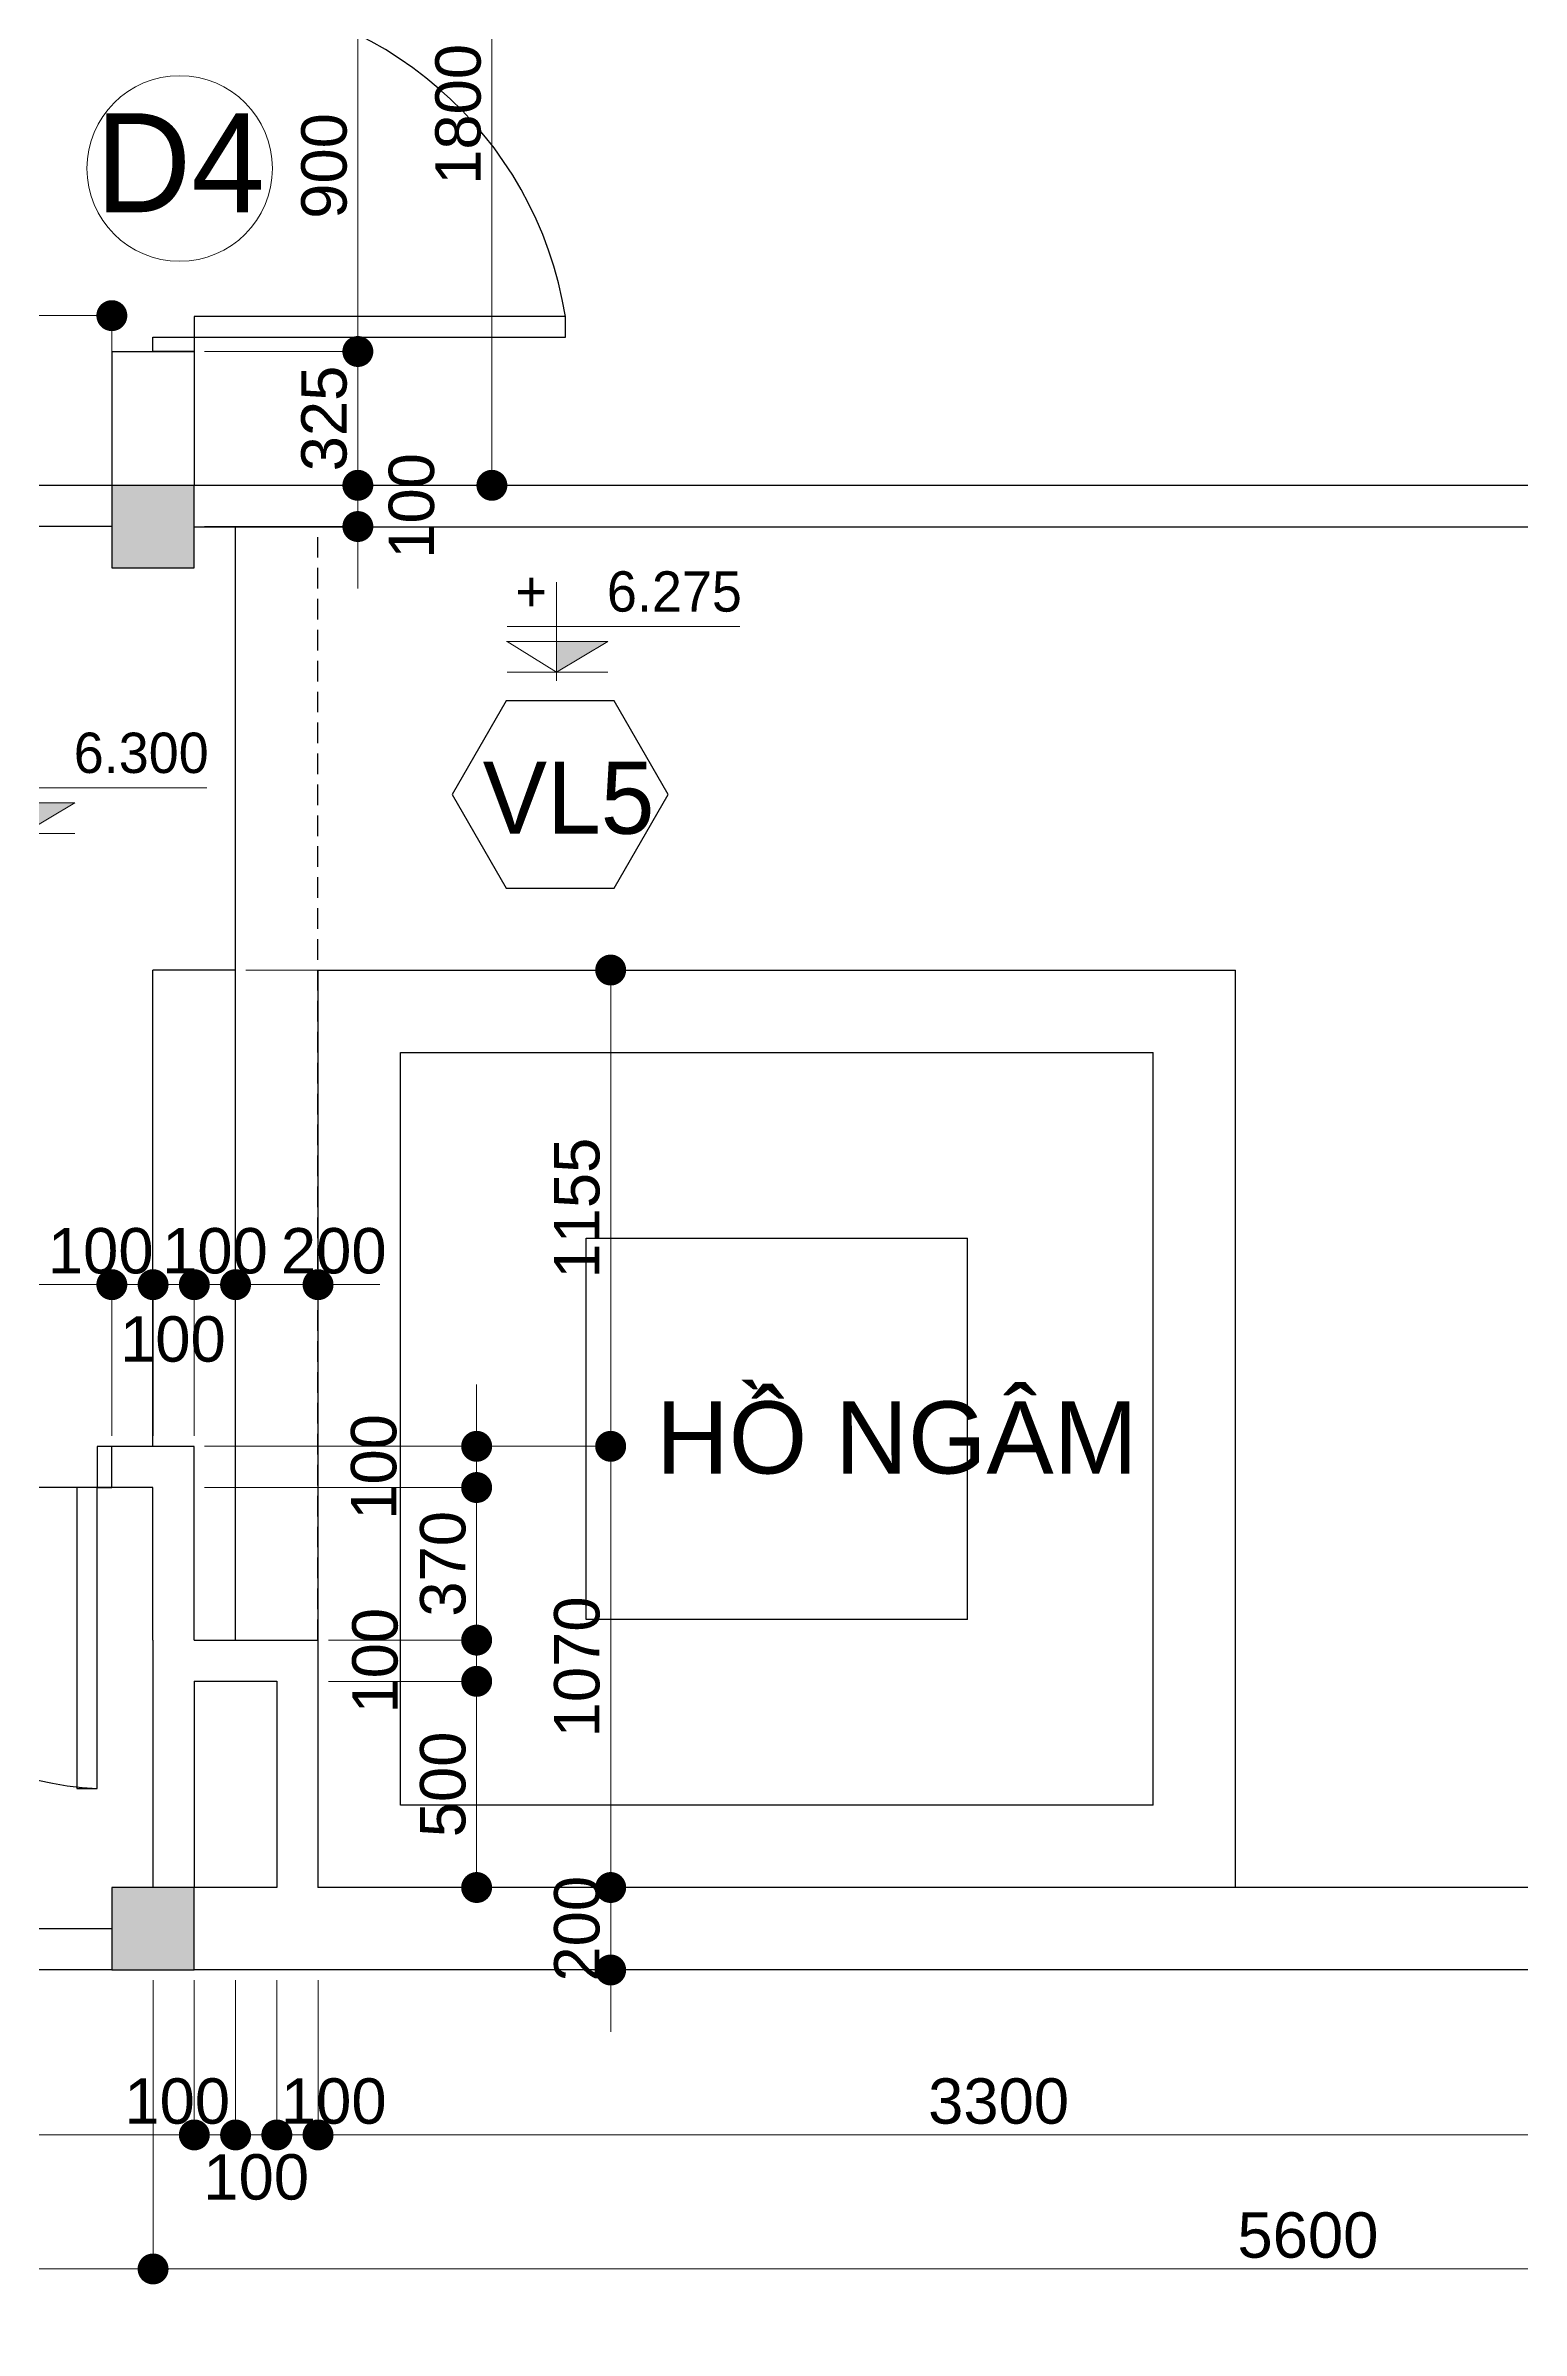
# Model space of a CAD drawing. Header units: millimetres. Extents: x -257631 to 60726, y -119421 to -4977.
# Drawn here: x -222319 to -215163, y -104758 to -93677 of the extents above; entities that cross this region are included whole.
import ezdxf
from ezdxf.enums import TextEntityAlignment as Align

# ---------------------------------------------------------------- set-up
doc = ezdxf.new("R2010")
doc.units = ezdxf.units.MM
doc.header["$LTSCALE"] = 400
doc.header["$MEASUREMENT"] = 0
doc.header["$PDMODE"] = 35
doc.linetypes.add('HIDDEN', pattern=[0.375, 0.25, -0.125])
for name, color, linetype in [('DIM', 144, 'Continuous'), ('HACTH', 8, 'Continuous'), ('KHUNG', 5, 'Continuous'), ('net 2', 7, 'Continuous'), ('net 3', 144, 'Continuous'), ('NUOC', 2, 'Continuous'), ('VTH-TRUC', 1, 'Continuous')]:
    doc.layers.add(name, color=color, linetype=linetype)
doc.layers.add('VTH- HATCH', color=8, linetype='Continuous', lineweight=9)
doc.layers.add('VTH-GHI CHU- KI HIEU', color=7, linetype='Continuous', lineweight=13)
doc.styles.add('100_dim', font='VAVOB.TTF', dxfattribs={"height": 220})
doc.styles.add('100_tieude', font='VAVOB.TTF', dxfattribs={"height": 500})
doc.styles.add('ROMANS', font='ROMANS.shx')
doc.styles.add('VNI-AVO', font='vhelven.ttf', dxfattribs={"height": 220})
doc.dimstyles.new('style-50', dxfattribs={"dimscale": 0, "dimtxt": 2.3, "dimasz": 150, "dimexe": 50, "dimexo": 50, "dimgap": 50, "dimtad": 1, "dimdec": 0, "dimlfac": 0.5, "dimzin": 9, "dimtxsty": 'VNI-AVO', "dimblk": 'DOT', "dimcen": 0, "dimdle": 150, "dimclrd": 146, "dimclre": 146, "dimclrt": 7, "dimadec": 0, "dimazin": 0, "dimtfac": 1, "dimtdec": 0, "dimtix": 1, "dimtmove": 2, "dimatfit": 3, "dimfxl": 0, "dimlwd": 13, "dimlwe": 13, "dimarcsym": 0})

# ---------------------------------------------------------------- blocks, each defined once
blk = doc.blocks.new('VTH- COTE')
at = {"layer": 'VTH-GHI CHU- KI HIEU'}
blk.add_hatch(color=256, dxfattribs=at).paths.add_polyline_path([(0, 0), (40.7, 24.3), (0, 24.3)])
for p, q in [((0, 71.4), (0, -6.7)), ((-39.3, 36.3), (145.4, 36.3)), ((-39.7, 24.3), (40.7, 24.3)), ((-39.3, 24.3), (0, 0)), ((40.7, 24.3), (0, 0)), ((-39.3, 0), (40.7, 0))]:
    blk.add_line(p, q, dxfattribs=at)
at = {"layer": 'VTH-GHI CHU- KI HIEU', "style": '100_dim'}
blk.add_attdef('%%P0.000', text='', height=32, dxfattribs=at).set_placement((147, 64.1), align=Align.MIDDLE_RIGHT)
blk = doc.blocks.new('VL')
at = {"layer": 'NUOC'}
blk.add_lwpolyline([(508, -7), (246, 447), (-278, 447), (-540, -7), (-278, -461), (246, -461)], close=True, dxfattribs=at)
at = {"layer": 'VTH-TRUC', "color": 7, "style": '100_tieude'}
blk.add_attdef('VL1', text='', height=350, dxfattribs=at).set_placement((25, -22), align=Align.MIDDLE_CENTER)
blk = doc.blocks.new('_Dot')
at = {"color": 0, "linetype": 'ByBlock', "lineweight": -2}
blk.add_line((-0.5, 0), (-1, 0), dxfattribs=at)
at = {"color": 0, "linetype": 'ByBlock', "lineweight": 100, "const_width": 0.5}
blk.add_lwpolyline([(-0.25, 0, 1), (0.25, 0, 1)], format="xyb", close=True, dxfattribs=at)
blk = doc.blocks.new('*D315')
at = {"layer": 'Defpoints', "color": 0}
for p in [(6984, 40529), (8803, 40529), (7384, 38219)]:
    blk.add_point(p, dxfattribs=at)
at = {"layer": 'HACTH', "color": 146, "lineweight": 13}
for p, q in [((7034, 40529), (8853, 40529)), ((8803, 38369), (8803, 40379)), ((7434, 38219), (8853, 38219))]:
    blk.add_line(p, q, dxfattribs=at)
at = {"layer": 'HACTH', "color": 146, "lineweight": 13, "xscale": 150, "yscale": 150, "zscale": 150}
for p, rotation in [((8803, 40529), 90), ((8803, 38219), 270)]:
    blk.add_blockref('_Dot', p, dxfattribs=dict(at, rotation=rotation))
at = {"layer": 'HACTH', "color": 7, "insert": (8640, 39374), "char_height": 220, "attachment_point": 5, "rotation": 90, "style": 'VNI-AVO'}
blk.add_mtext('1155', dxfattribs=at)
blk = doc.blocks.new('*D314')
at = {"layer": 'Defpoints', "color": 0}
for p in [(7384, 36079), (7384, 35679), (8803, 35679)]:
    blk.add_point(p, dxfattribs=at)
at = {"layer": 'HACTH', "color": 146, "lineweight": 13}
for p, q in [((8803, 36229), (8803, 36379)), ((7434, 36079), (8853, 36079)), ((8803, 36079), (8803, 35679)), ((7434, 35679), (8853, 35679)), ((8803, 35529), (8803, 35379))]:
    blk.add_line(p, q, dxfattribs=at)
at = {"layer": 'HACTH', "color": 146, "lineweight": 13, "xscale": 150, "yscale": 150, "zscale": 150}
for p, rotation in [((8803, 36079), 270), ((8803, 35679), 90)]:
    blk.add_blockref('_Dot', p, dxfattribs=dict(at, rotation=rotation))
at = {"layer": 'HACTH', "color": 7, "insert": (8640, 35879), "char_height": 220, "attachment_point": 5, "rotation": 90, "style": 'VNI-AVO'}
blk.add_mtext('200', dxfattribs=at)
blk = doc.blocks.new('*D313')
at = {"layer": 'Defpoints', "color": 0}
for p in [(7384, 38219), (8803, 38219), (7384, 36079)]:
    blk.add_point(p, dxfattribs=at)
at = {"layer": 'HACTH', "color": 146, "lineweight": 13}
for p, q in [((7434, 38219), (8853, 38219)), ((8803, 36229), (8803, 38069)), ((7434, 36079), (8853, 36079))]:
    blk.add_line(p, q, dxfattribs=at)
at = {"layer": 'HACTH', "color": 146, "lineweight": 13, "xscale": 150, "yscale": 150, "zscale": 150}
for p, rotation in [((8803, 38219), 90), ((8803, 36079), 270)]:
    blk.add_blockref('_Dot', p, dxfattribs=dict(at, rotation=rotation))
at = {"layer": 'HACTH', "color": 7, "insert": (8640, 37149), "char_height": 220, "attachment_point": 5, "rotation": 90, "style": 'VNI-AVO'}
blk.add_mtext('1070', dxfattribs=at)
blk = doc.blocks.new('*D312')
at = {"layer": 'Defpoints', "color": 0}
for p in [(6784, 38219), (8153, 38219), (6784, 38019)]:
    blk.add_point(p, dxfattribs=at)
at = {"layer": 'HACTH', "color": 146, "lineweight": 13}
for p, q in [((8153, 38369), (8153, 38519)), ((6834, 38219), (8203, 38219)), ((8153, 38019), (8153, 38219)), ((6834, 38019), (8203, 38019)), ((8153, 37869), (8153, 37719))]:
    blk.add_line(p, q, dxfattribs=at)
at = {"layer": 'HACTH', "color": 146, "lineweight": 13, "xscale": 150, "yscale": 150, "zscale": 150}
for p, rotation in [((8153, 38219), 270), ((8153, 38019), 90)]:
    blk.add_blockref('_Dot', p, dxfattribs=dict(at, rotation=rotation))
at = {"layer": 'HACTH', "color": 7, "insert": (7655, 38119), "char_height": 220, "attachment_point": 5, "rotation": 90, "style": 'VNI-AVO'}
blk.add_mtext('100', dxfattribs=at)
blk = doc.blocks.new('*D311')
at = {"layer": 'Defpoints', "color": 0}
for p in [(6784, 38019), (8153, 38019), (7384, 37279)]:
    blk.add_point(p, dxfattribs=at)
at = {"layer": 'HACTH', "color": 146, "lineweight": 13}
for p, q in [((6834, 38019), (8203, 38019)), ((8153, 37429), (8153, 37869)), ((7434, 37279), (8203, 37279))]:
    blk.add_line(p, q, dxfattribs=at)
at = {"layer": 'HACTH', "color": 146, "lineweight": 13, "xscale": 150, "yscale": 150, "zscale": 150}
for p, rotation in [((8153, 38019), 90), ((8153, 37279), 270)]:
    blk.add_blockref('_Dot', p, dxfattribs=dict(at, rotation=rotation))
at = {"layer": 'HACTH', "color": 7, "insert": (7990, 37649), "char_height": 220, "attachment_point": 5, "rotation": 90, "style": 'VNI-AVO'}
blk.add_mtext('370', dxfattribs=at)
blk = doc.blocks.new('*D310')
at = {"layer": 'Defpoints', "color": 0}
for p in [(7384, 37279), (8153, 37279), (7384, 37079)]:
    blk.add_point(p, dxfattribs=at)
at = {"layer": 'HACTH', "color": 146, "lineweight": 13}
for p, q in [((8153, 37429), (8153, 37579)), ((7434, 37279), (8203, 37279)), ((8153, 37079), (8153, 37279)), ((7434, 37079), (8203, 37079)), ((8153, 36929), (8153, 36779))]:
    blk.add_line(p, q, dxfattribs=at)
at = {"layer": 'HACTH', "color": 146, "lineweight": 13, "xscale": 150, "yscale": 150, "zscale": 150}
for p, rotation in [((8153, 37279), 270), ((8153, 37079), 90)]:
    blk.add_blockref('_Dot', p, dxfattribs=dict(at, rotation=rotation))
at = {"layer": 'HACTH', "color": 7, "insert": (7661, 37179), "char_height": 220, "attachment_point": 5, "rotation": 90, "style": 'VNI-AVO'}
blk.add_mtext('100', dxfattribs=at)
blk = doc.blocks.new('*D309')
at = {"layer": 'Defpoints', "color": 0}
for p in [(7384, 37079), (8153, 37079), (7384, 36079)]:
    blk.add_point(p, dxfattribs=at)
at = {"layer": 'HACTH', "color": 146, "lineweight": 13}
for p, q in [((7434, 37079), (8203, 37079)), ((8153, 36229), (8153, 36929)), ((7434, 36079), (8203, 36079))]:
    blk.add_line(p, q, dxfattribs=at)
at = {"layer": 'HACTH', "color": 146, "lineweight": 13, "xscale": 150, "yscale": 150, "zscale": 150}
for p, rotation in [((8153, 37079), 90), ((8153, 36079), 270)]:
    blk.add_blockref('_Dot', p, dxfattribs=dict(at, rotation=rotation))
at = {"layer": 'HACTH', "color": 7, "insert": (7990, 36579), "char_height": 220, "attachment_point": 5, "rotation": 90, "style": 'VNI-AVO'}
blk.add_mtext('500', dxfattribs=at)
blk = doc.blocks.new('*D306')
at = {"layer": 'Defpoints', "color": 0}
for p in [(4784, 39003), (4784, 38219), (6384, 38219)]:
    blk.add_point(p, dxfattribs=at)
at = {"layer": 'HACTH', "color": 146, "lineweight": 13}
for p, q in [((4784, 38269), (4784, 39053)), ((6384, 38269), (6384, 39053)), ((6234, 39003), (4934, 39003))]:
    blk.add_line(p, q, dxfattribs=at)
at = {"layer": 'HACTH', "color": 146, "lineweight": 13, "xscale": 150, "yscale": 150, "zscale": 150, "rotation": 180}
blk.add_blockref('_Dot', (4784, 39003), dxfattribs=at)
at = {"layer": 'HACTH', "color": 146, "lineweight": 13, "xscale": 150, "yscale": 150, "zscale": 150}
blk.add_blockref('_Dot', (6384, 39003), dxfattribs=at)
at = {"layer": 'HACTH', "color": 7, "insert": (5584, 39166), "char_height": 220, "attachment_point": 5, "style": 'VNI-AVO'}
blk.add_mtext('800', dxfattribs=at)
blk = doc.blocks.new('*D305')
at = {"layer": 'Defpoints', "color": 0}
for p in [(7384, 39003), (6984, 38219), (7384, 38219)]:
    blk.add_point(p, dxfattribs=at)
at = {"layer": 'HACTH', "color": 146, "lineweight": 13}
for p, q in [((6984, 38269), (6984, 39053)), ((7384, 38269), (7384, 39053)), ((6834, 39003), (6684, 39003)), ((6984, 39003), (7384, 39003)), ((7534, 39003), (7684, 39003))]:
    blk.add_line(p, q, dxfattribs=at)
at = {"layer": 'HACTH', "color": 146, "lineweight": 13, "xscale": 150, "yscale": 150, "zscale": 150}
blk.add_blockref('_Dot', (6984, 39003), dxfattribs=at)
at = {"layer": 'HACTH', "color": 146, "lineweight": 13, "xscale": 150, "yscale": 150, "zscale": 150, "rotation": 180}
blk.add_blockref('_Dot', (7384, 39003), dxfattribs=at)
at = {"layer": 'HACTH', "color": 7, "insert": (7460, 39166), "char_height": 220, "attachment_point": 5, "style": 'VNI-AVO'}
blk.add_mtext('200', dxfattribs=at)
blk = doc.blocks.new('*D304')
at = {"layer": 'Defpoints', "color": 0}
for p in [(6984, 39003), (6784, 38219), (6984, 38219)]:
    blk.add_point(p, dxfattribs=at)
at = {"layer": 'HACTH', "color": 146, "lineweight": 13}
for p, q in [((6784, 38269), (6784, 39053)), ((6984, 38269), (6984, 39053)), ((6634, 39003), (6484, 39003)), ((6784, 39003), (6984, 39003)), ((7134, 39003), (7284, 39003))]:
    blk.add_line(p, q, dxfattribs=at)
at = {"layer": 'HACTH', "color": 146, "lineweight": 13, "xscale": 150, "yscale": 150, "zscale": 150}
blk.add_blockref('_Dot', (6784, 39003), dxfattribs=at)
at = {"layer": 'HACTH', "color": 146, "lineweight": 13, "xscale": 150, "yscale": 150, "zscale": 150, "rotation": 180}
blk.add_blockref('_Dot', (6984, 39003), dxfattribs=at)
at = {"layer": 'HACTH', "color": 7, "insert": (6884, 39166), "char_height": 220, "attachment_point": 5, "style": 'VNI-AVO'}
blk.add_mtext('100', dxfattribs=at)
blk = doc.blocks.new('*D303')
at = {"layer": 'Defpoints', "color": 0}
for p in [(6784, 39003), (6584, 38219), (6784, 38219)]:
    blk.add_point(p, dxfattribs=at)
at = {"layer": 'HACTH', "color": 146, "lineweight": 13}
for p, q in [((6584, 38269), (6584, 39053)), ((6784, 38269), (6784, 39053)), ((6434, 39003), (6284, 39003)), ((6584, 39003), (6784, 39003)), ((6934, 39003), (7084, 39003))]:
    blk.add_line(p, q, dxfattribs=at)
at = {"layer": 'HACTH', "color": 146, "lineweight": 13, "xscale": 150, "yscale": 150, "zscale": 150}
blk.add_blockref('_Dot', (6584, 39003), dxfattribs=at)
at = {"layer": 'HACTH', "color": 146, "lineweight": 13, "xscale": 150, "yscale": 150, "zscale": 150, "rotation": 180}
blk.add_blockref('_Dot', (6784, 39003), dxfattribs=at)
at = {"layer": 'HACTH', "color": 7, "insert": (6680, 38738), "char_height": 220, "attachment_point": 5, "style": 'VNI-AVO'}
blk.add_mtext('100', dxfattribs=at)
blk = doc.blocks.new('*D302')
at = {"layer": 'Defpoints', "color": 0}
for p in [(6584, 39003), (6384, 38219), (6584, 38219)]:
    blk.add_point(p, dxfattribs=at)
at = {"layer": 'HACTH', "color": 146, "lineweight": 13}
for p, q in [((6384, 38269), (6384, 39053)), ((6584, 38269), (6584, 39053)), ((6234, 39003), (6084, 39003)), ((6384, 39003), (6584, 39003)), ((6734, 39003), (6884, 39003))]:
    blk.add_line(p, q, dxfattribs=at)
at = {"layer": 'HACTH', "color": 146, "lineweight": 13, "xscale": 150, "yscale": 150, "zscale": 150}
blk.add_blockref('_Dot', (6384, 39003), dxfattribs=at)
at = {"layer": 'HACTH', "color": 146, "lineweight": 13, "xscale": 150, "yscale": 150, "zscale": 150, "rotation": 180}
blk.add_blockref('_Dot', (6584, 39003), dxfattribs=at)
at = {"layer": 'HACTH', "color": 7, "insert": (6330, 39166), "char_height": 220, "attachment_point": 5, "style": 'VNI-AVO'}
blk.add_mtext('100', dxfattribs=at)
blk = doc.blocks.new('*D299')
at = {"layer": 'Defpoints', "color": 0}
for p in [(4856, 43703), (4856, 42880), (6384, 42880)]:
    blk.add_point(p, dxfattribs=at)
at = {"layer": 'HACTH', "color": 146, "lineweight": 13}
for p, q in [((4856, 42930), (4856, 43753)), ((6234, 43703), (5006, 43703)), ((6384, 42930), (6384, 43753))]:
    blk.add_line(p, q, dxfattribs=at)
at = {"layer": 'HACTH', "color": 146, "lineweight": 13, "xscale": 150, "yscale": 150, "zscale": 150, "rotation": 180}
blk.add_blockref('_Dot', (4856, 43703), dxfattribs=at)
at = {"layer": 'HACTH', "color": 146, "lineweight": 13, "xscale": 150, "yscale": 150, "zscale": 150}
blk.add_blockref('_Dot', (6384, 43703), dxfattribs=at)
at = {"layer": 'HACTH', "color": 7, "insert": (5620, 43866), "char_height": 220, "attachment_point": 5, "style": 'VNI-AVO'}
blk.add_mtext('764', dxfattribs=at)
blk = doc.blocks.new('*D298')
at = {"layer": 'Defpoints', "color": 0}
for p in [(6784, 46479), (6834, 42880), (8227, 42880)]:
    blk.add_point(p, dxfattribs=at)
at = {"layer": 'HACTH', "color": 146, "lineweight": 13}
for p, q in [((6834, 46479), (8277, 46479)), ((8227, 46329), (8227, 43030)), ((6884, 42880), (8277, 42880))]:
    blk.add_line(p, q, dxfattribs=at)
at = {"layer": 'HACTH', "color": 146, "lineweight": 13, "xscale": 150, "yscale": 150, "zscale": 150}
for p, rotation in [((8227, 46479), 90), ((8227, 42880), 270)]:
    blk.add_blockref('_Dot', p, dxfattribs=dict(at, rotation=rotation))
at = {"layer": 'HACTH', "color": 7, "insert": (8064, 44679), "char_height": 220, "attachment_point": 5, "rotation": 90, "style": 'VNI-AVO'}
blk.add_mtext('1800', dxfattribs=at)
blk = doc.blocks.new('*D293')
at = {"layer": 'Defpoints', "color": 0}
for p in [(6784, 42880), (6784, 42680), (7577, 42680)]:
    blk.add_point(p, dxfattribs=at)
at = {"layer": 'HACTH', "color": 146, "lineweight": 13}
for p, q in [((7577, 43030), (7577, 43180)), ((6834, 42880), (7627, 42880)), ((7577, 42880), (7577, 42680)), ((6834, 42680), (7627, 42680)), ((7577, 42530), (7577, 42380))]:
    blk.add_line(p, q, dxfattribs=at)
at = {"layer": 'HACTH', "color": 146, "lineweight": 13, "xscale": 150, "yscale": 150, "zscale": 150}
for p, rotation in [((7577, 42880), 270), ((7577, 42680), 90)]:
    blk.add_blockref('_Dot', p, dxfattribs=dict(at, rotation=rotation))
at = {"layer": 'HACTH', "color": 7, "insert": (7838, 42780), "char_height": 220, "attachment_point": 5, "rotation": 90, "style": 'VNI-AVO'}
blk.add_mtext('100', dxfattribs=at)
blk = doc.blocks.new('*D292')
at = {"layer": 'Defpoints', "color": 0}
for p in [(6784, 43529), (6784, 42880), (7577, 42880)]:
    blk.add_point(p, dxfattribs=at)
at = {"layer": 'HACTH', "color": 146, "lineweight": 13}
for p, q in [((6834, 43529), (7627, 43529)), ((7577, 43379), (7577, 43030)), ((6834, 42880), (7627, 42880))]:
    blk.add_line(p, q, dxfattribs=at)
at = {"layer": 'HACTH', "color": 146, "lineweight": 13, "xscale": 150, "yscale": 150, "zscale": 150}
for p, rotation in [((7577, 43529), 90), ((7577, 42880), 270)]:
    blk.add_blockref('_Dot', p, dxfattribs=dict(at, rotation=rotation))
at = {"layer": 'HACTH', "color": 7, "insert": (7414, 43204), "char_height": 220, "attachment_point": 5, "rotation": 90, "style": 'VNI-AVO'}
blk.add_mtext('325', dxfattribs=at)
blk = doc.blocks.new('*D291')
at = {"layer": 'Defpoints', "color": 0}
for p in [(6784, 45329), (6784, 43529), (7577, 43529)]:
    blk.add_point(p, dxfattribs=at)
at = {"layer": 'HACTH', "color": 146, "lineweight": 13}
for p, q in [((6834, 45329), (7627, 45329)), ((7577, 45179), (7577, 43679)), ((6834, 43529), (7627, 43529))]:
    blk.add_line(p, q, dxfattribs=at)
at = {"layer": 'HACTH', "color": 146, "lineweight": 13, "xscale": 150, "yscale": 150, "zscale": 150}
for p, rotation in [((7577, 45329), 90), ((7577, 43529), 270)]:
    blk.add_blockref('_Dot', p, dxfattribs=dict(at, rotation=rotation))
at = {"layer": 'HACTH', "color": 7, "insert": (7414, 44429), "char_height": 220, "attachment_point": 5, "rotation": 90, "style": 'VNI-AVO'}
blk.add_mtext('900', dxfattribs=at)
blk = doc.blocks.new('CUA')
at = {"layer": 'VTH-TRUC', "color": 2, "lineweight": 20}
blk.add_circle((0, 0), 350, dxfattribs=at)
at = {"layer": 'VTH-TRUC', "color": 7, "style": '100_tieude'}
blk.add_attdef('A', text='', height=373.3, rotation=270, dxfattribs=at).set_placement((21.6, -2.1), align=Align.MIDDLE_CENTER)
blk = doc.blocks.new('*D253')
at = {"layer": 'Defpoints', "color": 0}
for p in [(3384, 35679), (6784, 35679), (6784, 34879)]:
    blk.add_point(p, dxfattribs=at)
at = {"layer": 'HACTH', "color": 146, "lineweight": 13}
for p, q in [((3384, 35629), (3384, 34829)), ((6784, 35629), (6784, 34829)), ((3534, 34879), (6634, 34879))]:
    blk.add_line(p, q, dxfattribs=at)
at = {"layer": 'HACTH', "color": 146, "lineweight": 13, "xscale": 150, "yscale": 150, "zscale": 150}
for p, rotation in [((3384, 34879), 179.9999999999899), ((6784, 34879), 359.9999999999899)]:
    blk.add_blockref('_Dot', p, dxfattribs=dict(at, rotation=rotation))
at = {"layer": 'HACTH', "color": 7, "insert": (5084, 35042), "char_height": 220, "attachment_point": 5, "style": 'VNI-AVO'}
blk.add_mtext('1700', dxfattribs=at)
blk = doc.blocks.new('*D254')
at = {"layer": 'Defpoints', "color": 0}
for p in [(6784, 35679), (6984, 35679), (6984, 34879)]:
    blk.add_point(p, dxfattribs=at)
at = {"layer": 'HACTH', "color": 146, "lineweight": 13}
for p, q in [((6784, 35629), (6784, 34829)), ((6984, 35629), (6984, 34829)), ((6634, 34879), (6484, 34879)), ((6784, 34879), (6984, 34879)), ((7134, 34879), (7284, 34879))]:
    blk.add_line(p, q, dxfattribs=at)
at = {"layer": 'HACTH', "color": 146, "lineweight": 13, "xscale": 150, "yscale": 150, "zscale": 150}
for p, rotation in [((6784, 34879), 359.9999999999899), ((6984, 34879), 179.9999999999899)]:
    blk.add_blockref('_Dot', p, dxfattribs=dict(at, rotation=rotation))
at = {"layer": 'HACTH', "color": 7, "insert": (6701, 35042), "char_height": 220, "attachment_point": 5, "style": 'VNI-AVO'}
blk.add_mtext('100', dxfattribs=at)
blk = doc.blocks.new('*D255')
at = {"layer": 'Defpoints', "color": 0}
for p in [(6984, 35679), (7184, 35679), (7184, 34879)]:
    blk.add_point(p, dxfattribs=at)
at = {"layer": 'HACTH', "color": 146, "lineweight": 13}
for p, q in [((6984, 35629), (6984, 34829)), ((7184, 35629), (7184, 34829)), ((6834, 34879), (6684, 34879)), ((6984, 34879), (7184, 34879)), ((7334, 34879), (7484, 34879))]:
    blk.add_line(p, q, dxfattribs=at)
at = {"layer": 'HACTH', "color": 146, "lineweight": 13, "xscale": 150, "yscale": 150, "zscale": 150}
for p, rotation in [((6984, 34879), 359.9999999999899), ((7184, 34879), 179.9999999999899)]:
    blk.add_blockref('_Dot', p, dxfattribs=dict(at, rotation=rotation))
at = {"layer": 'HACTH', "color": 7, "insert": (7084, 34674), "char_height": 220, "attachment_point": 5, "style": 'VNI-AVO'}
blk.add_mtext('100', dxfattribs=at)
blk = doc.blocks.new('*D256')
at = {"layer": 'Defpoints', "color": 0}
for p in [(7184, 35679), (7384, 35679), (7384, 34879)]:
    blk.add_point(p, dxfattribs=at)
at = {"layer": 'HACTH', "color": 146, "lineweight": 13}
for p, q in [((7184, 35629), (7184, 34829)), ((7384, 35629), (7384, 34829)), ((7034, 34879), (6884, 34879)), ((7184, 34879), (7384, 34879)), ((7534, 34879), (7684, 34879))]:
    blk.add_line(p, q, dxfattribs=at)
at = {"layer": 'HACTH', "color": 146, "lineweight": 13, "xscale": 150, "yscale": 150, "zscale": 150}
for p, rotation in [((7184, 34879), 359.9999999999899), ((7384, 34879), 179.9999999999899)]:
    blk.add_blockref('_Dot', p, dxfattribs=dict(at, rotation=rotation))
at = {"layer": 'HACTH', "color": 7, "insert": (7460, 35042), "char_height": 220, "attachment_point": 5, "style": 'VNI-AVO'}
blk.add_mtext('100', dxfattribs=at)
blk = doc.blocks.new('*D257')
at = {"layer": 'Defpoints', "color": 0}
for p in [(7384, 35679), (13984, 35679), (13984, 34879)]:
    blk.add_point(p, dxfattribs=at)
at = {"layer": 'HACTH', "color": 146, "lineweight": 13}
for p, q in [((7384, 35629), (7384, 34829)), ((13984, 35629), (13984, 34829)), ((7534, 34879), (13834, 34879))]:
    blk.add_line(p, q, dxfattribs=at)
at = {"layer": 'HACTH', "color": 146, "lineweight": 13, "xscale": 150, "yscale": 150, "zscale": 150}
for p, rotation in [((7384, 34879), 179.9999999999899), ((13984, 34879), 359.9999999999899)]:
    blk.add_blockref('_Dot', p, dxfattribs=dict(at, rotation=rotation))
at = {"layer": 'HACTH', "color": 7, "insert": (10684, 35042), "char_height": 220, "attachment_point": 5, "style": 'VNI-AVO'}
blk.add_mtext('3300', dxfattribs=at)
blk = doc.blocks.new('*D261')
at = {"layer": 'Defpoints', "color": 0}
for p in [(-1416, 35629), (6584, 35679), (6584, 34229)]:
    blk.add_point(p, dxfattribs=at)
at = {"layer": 'HACTH', "color": 146, "lineweight": 13}
for p, q in [((-1416, 35579), (-1416, 34179)), ((6584, 35629), (6584, 34179)), ((-1266, 34229), (6434, 34229))]:
    blk.add_line(p, q, dxfattribs=at)
at = {"layer": 'HACTH', "color": 146, "lineweight": 13, "xscale": 150, "yscale": 150, "zscale": 150}
for p, rotation in [((-1416, 34229), 179.9999999999899), ((6584, 34229), 359.9999999999899)]:
    blk.add_blockref('_Dot', p, dxfattribs=dict(at, rotation=rotation))
at = {"layer": 'HACTH', "color": 7, "insert": (2584, 34392), "char_height": 220, "attachment_point": 5, "style": 'VNI-AVO'}
blk.add_mtext('4000', dxfattribs=at)
blk = doc.blocks.new('*D262')
at = {"layer": 'Defpoints', "color": 0}
for p in [(6584, 35679), (17784, 35629), (17784, 34229)]:
    blk.add_point(p, dxfattribs=at)
at = {"layer": 'HACTH', "color": 146, "lineweight": 13}
for p, q in [((6584, 35629), (6584, 34179)), ((17784, 35579), (17784, 34179)), ((6734, 34229), (17634, 34229))]:
    blk.add_line(p, q, dxfattribs=at)
at = {"layer": 'HACTH', "color": 146, "lineweight": 13, "xscale": 150, "yscale": 150, "zscale": 150}
for p, rotation in [((6584, 34229), 179.9999999999899), ((17784, 34229), 359.9999999999899)]:
    blk.add_blockref('_Dot', p, dxfattribs=dict(at, rotation=rotation))
at = {"layer": 'HACTH', "color": 7, "insert": (12184, 34392), "char_height": 220, "attachment_point": 5, "style": 'VNI-AVO'}
blk.add_mtext('5600', dxfattribs=at)
blk = doc.blocks.new('*D263')
at = {"layer": 'Defpoints', "color": 0}
for p in [(-14216, 35679), (17784, 35629), (17784, 33579)]:
    blk.add_point(p, dxfattribs=at)
at = {"layer": 'HACTH', "color": 146, "lineweight": 13}
for p, q in [((-14216, 35629), (-14216, 33529)), ((17784, 35579), (17784, 33529)), ((-14066, 33579), (17634, 33579))]:
    blk.add_line(p, q, dxfattribs=at)
at = {"layer": 'HACTH', "color": 146, "lineweight": 13, "xscale": 150, "yscale": 150, "zscale": 150}
for p, rotation in [((-14216, 33579), 179.9999999999899), ((17784, 33579), 359.9999999999899)]:
    blk.add_blockref('_Dot', p, dxfattribs=dict(at, rotation=rotation))
at = {"layer": 'HACTH', "color": 7, "insert": (1784, 33742), "char_height": 220, "attachment_point": 5, "style": 'VNI-AVO'}
blk.add_mtext('16000', dxfattribs=at)

msp = doc.modelspace()

# ---------------------------------------------------------------- hatches: boundary and pattern name
at = {"layer": 'KHUNG'}
for points in [[(-221598.3, -95810), (-221998.3, -95810), (-221998.3, -96210), (-221598.3, -96210)], [(-221598.3, -102610.5), (-221998.3, -102610.5), (-221998.3, -103010.5), (-221598.3, -103010.5)]]:
    msp.add_hatch(color=256, dxfattribs=at).paths.add_polyline_path(points)

# ---------------------------------------------------------------- linework, layer by layer
for points in [[(-221998.3, -96210), (-221598.3, -96210), (-221598.3, -95810), (-221998.3, -95810)], [(-221998.3, -103010.5), (-221598.3, -103010.5), (-221598.3, -102610.5), (-221998.3, -102610.5)]]:
    msp.add_lwpolyline(points, close=True, dxfattribs=at)
at = {"layer": 'net 2'}
for p, q in [((-221998.3, -95160.5), (-221998.3, -95810)), ((-221998.3, -95160.5), (-221598.3, -95160.5)), ((-221598.3, -95160.5), (-221598.3, -95810.5)), ((-221998.3, -95810), (-223525.5, -95810)), ((-214798.3, -95810), (-221598.3, -95810.5)), ((-221998.3, -96010), (-223442.6, -96010)), ((-221598.3, -96010.5), (-214798.3, -96010.5)), ((-221998.3, -100670.9), (-221998.3, -100470.9)), ((-221598.3, -100470.9), (-221998.3, -100470.9)), ((-221598.3, -101410.5), (-221598.3, -100470.9)), ((-221798.3, -100670.9), (-221998.3, -100670.9)), ((-221798.3, -101410.5), (-221798.3, -100670.9)), ((-221798.3, -101410.5), (-221798.3, -102610.5)), ((-221598.3, -101410.5), (-220998.3, -101410.5)), ((-220998.3, -101410.5), (-220998.3, -102610.5)), ((-221598.3, -101610.5), (-221598.3, -102610.5)), ((-221598.3, -101610.5), (-221198.3, -101610.5)), ((-221198.3, -101610.5), (-221198.3, -102610.5)), ((-221198.3, -102610.5), (-221598.3, -102610.5)), ((-214798.3, -102610.5), (-220998.3, -102610.5)), ((-221998.3, -102810.5), (-224998.3, -102810.5)), ((-221998.3, -103010.5), (-229598.3, -103010.5)), ((-214798.3, -103010.5), (-221598.3, -103010.5))]:
    msp.add_line(p, q, dxfattribs=at)
at = {"layer": 'net 3'}
for p, q in [((-221398.3, -98160.5), (-221398.3, -96010.5)), ((-221798.3, -100470.9), (-221798.3, -98160.5)), ((-221398.3, -98160.5), (-221798.3, -98160.5)), ((-221398.3, -101410.5), (-221398.3, -98160.5)), ((-220998.3, -98160.5), (-220998.3, -101410.5)), ((-220998.3, -98160.5), (-216548.3, -98160.5)), ((-216548.3, -102610.5), (-216548.3, -98160.5)), ((-220598.3, -98560.5), (-216948.3, -98560.5)), ((-220598.3, -102210.5), (-220598.3, -98560.5)), ((-216948.3, -102210.5), (-216948.3, -98560.5)), ((-219698.3, -99460.5), (-217848.3, -99460.5)), ((-219698.3, -101310.5), (-219698.3, -99460.5)), ((-217848.3, -101310.5), (-217848.3, -99460.5)), ((-221998.3, -100670.9), (-223598.3, -100670.9)), ((-217848.3, -101310.5), (-219698.3, -101310.5)), ((-216948.3, -102210.5), (-220598.3, -102210.5))]:
    msp.add_line(p, q, dxfattribs=at)
at = {"layer": 'net 3', "linetype": 'HIDDEN'}
msp.add_line((-220998.3, -101410.5), (-220998.3, -96010.5), dxfattribs=at)
at = {"layer": 'net 3'}
for points in [[(-221598.3, -94990.5), (-221598.3, -95090.5), (-219798.3, -95090.5), (-219798.3, -94990.5)], [(-221598.3, -95160.5), (-221798.3, -95160.5), (-221798.3, -95090.5), (-221598.3, -95090.5)], [(-222068.3, -100470.9), (-222068.3, -100670.9), (-221998.3, -100670.9), (-221998.3, -100470.9)], [(-222168.3, -102130.9), (-222068.3, -102130.9), (-222068.3, -100670.9), (-222168.3, -100670.9)]]:
    msp.add_lwpolyline(points, close=True, dxfattribs=at)
for centre, radius, start, end in [((-221629, -95284.4), 1854.2, 9.12187, 89.04952), ((-221995.6, -100598.2), 1534.4, 182.71439, 267.28561)]:
    msp.add_arc(centre, radius, start, end, dxfattribs=at)

# ---------------------------------------------------------------- block references
at = {"layer": 'DIM', "linetype": 'Continuous'}
msp.add_blockref('VL', (-219808.2, -97302.7), dxfattribs=at).add_auto_attribs({'VL1': 'VL5'})
at = {"layer": 'VTH- HATCH', "xscale": 1.285714285710128, "yscale": 1.285714285710128, "zscale": 1.285714285714286, "rotation": 90}
msp.add_blockref('CUA', (-221668.9, -94272.8), dxfattribs=at).add_auto_attribs({'A': 'D4'})
at = {"layer": 'VTH-GHI CHU- KI HIEU', "xscale": 6.111111111007631, "yscale": 6.111111111007631, "zscale": 6.111111110977719}
for p, values in [((-219841, -96716.2), {'%%P0.000': '+    6.275'}), ((-222426.5, -97498.8), {'%%P0.000': '+    6.300'})]:
    msp.add_blockref('VTH- COTE', p, dxfattribs=at).add_auto_attribs(values)

# ---------------------------------------------------------------- texts
at = {"layer": 'net 2', "insert": (-218191.4, -100430.1), "char_height": 350, "attachment_point": 5, "style": 'ROMANS'}
msp.add_mtext('{\\fVNI-Helve|b0|i0|c0|p2;HOÀ NGAÂM}', dxfattribs=at)

# ---------------------------------------------------------------- dimensions: what is measured, and where the dimension line sits
at = {"layer": 'HACTH'}
for base, p1, p2, picture, middle in [((-220154.3, -95810), (-221598.3, -92210.5), (-221548.3, -95810), '*D298', (-220317.3, -94010.3)), ((-220804.3, -95160.5), (-221598.3, -93360.5), (-221598.3, -95160.5), '*D291', (-220967.3, -94260.5)), ((-220804.3, -95810), (-221598.3, -95160.5), (-221598.3, -95810), '*D292', (-220967.3, -95485.3)), ((-219578.9, -98160.5), (-220998.3, -100470.9), (-221398.3, -98160.5), '*D315', (-219742, -99315.7)), ((-219578.9, -100470.9), (-220998.3, -102610.5), (-220998.3, -100470.9), '*D313', (-219742, -101540.7)), ((-220228.9, -100670.9), (-220998.3, -101410.5), (-221598.3, -100670.9), '*D311', (-220392, -101040.7)), ((-220228.9, -101610.5), (-220998.3, -102610.5), (-220998.3, -101610.5), '*D309', (-220392, -102110.5)), ((-219578.9, -103010.5), (-220998.3, -102610.5), (-220998.3, -103010.5), '*D314', (-219742, -102810.5))]:
    dim = msp.add_linear_dim(base=base, p1=p1, p2=p2, angle=90, dimstyle='style-50', override={"dimscale": 1}, dxfattribs=at)
    dim.commit()
    dim.dimension.update_dxf_attribs({"geometry": picture, "text_midpoint": middle, "insert": (-228381.8, -138689.6)})
for base, p1, p2, picture, middle in [((-223525.5, -94986.2), (-221998.3, -95810), (-223525.5, -95810), '*D299', (-222761.9, -94823.1)), ((-223598.3, -99686.4), (-221998.3, -100470.9), (-223598.3, -100470.9), '*D306', (-222798.3, -99523.4)), ((-221398.3, -99686.4), (-221598.3, -100470.9), (-221398.3, -100470.9), '*D304', (-221498.3, -99523.4)), ((-210598.3, -105110.5), (-242598.3, -103010.5), (-210598.3, -103060.5), '*D263', (-226598.3, -104947.4)), ((-221798.3, -104460.5), (-229798.3, -103060.5), (-221798.3, -103010.5), '*D261', (-225798.3, -104297.4)), ((-221598.3, -103810.5), (-224998.3, -103010.5), (-221598.3, -103010.5), '*D253', (-223298.3, -103647.4)), ((-210598.3, -104460.5), (-221798.3, -103010.5), (-210598.3, -103060.5), '*D262', (-216198.3, -104297.4)), ((-214398.3, -103810.5), (-220998.3, -103010.5), (-214398.3, -103010.5), '*D257', (-217698.3, -103647.4))]:
    dim = msp.add_linear_dim(base=base, p1=p1, p2=p2, dimstyle='style-50', override={"dimscale": 1}, dxfattribs=at)
    dim.commit()
    dim.dimension.update_dxf_attribs({"geometry": picture, "text_midpoint": middle, "insert": (-228381.8, -138689.6)})
for base, p1, p2, picture, middle in [((-220804.3, -96010), (-221598.3, -95810), (-221598.3, -96010), '*D293', (-220544.3, -95910)), ((-220228.9, -100470.9), (-221598.3, -100670.9), (-221598.3, -100470.9), '*D312', (-220727.2, -100570.9)), ((-220228.9, -101410.5), (-220998.3, -101610.5), (-220998.3, -101410.5), '*D310', (-220721.1, -101510.5))]:
    dim = msp.add_linear_dim(base=base, p1=p1, p2=p2, angle=90, dimstyle='style-50', override={"dimscale": 1}, dxfattribs=at)
    dim.commit()
    dim.dimension.update_dxf_attribs({"geometry": picture, "text_midpoint": middle, "dimtype": 128, "insert": (-228381.8, -138689.6)})
for base, p1, p2, picture, middle in [((-221798.3, -99686.4), (-221998.3, -100470.9), (-221798.3, -100470.9), '*D302', (-222051.4, -99523.4)), ((-220998.3, -99686.4), (-221398.3, -100470.9), (-220998.3, -100470.9), '*D305', (-220921.6, -99523.4)), ((-221598.3, -99686.4), (-221798.3, -100470.9), (-221598.3, -100470.9), '*D303', (-221701.6, -99951.2)), ((-221398.3, -103810.5), (-221598.3, -103010.5), (-221398.3, -103010.5), '*D254', (-221680.8, -103647.4)), ((-221198.3, -103810.5), (-221398.3, -103010.5), (-221198.3, -103010.5), '*D255', (-221298.3, -104015.6)), ((-220998.3, -103810.5), (-221198.3, -103010.5), (-220998.3, -103010.5), '*D256', (-220921.6, -103647.4))]:
    dim = msp.add_linear_dim(base=base, p1=p1, p2=p2, dimstyle='style-50', override={"dimscale": 1}, dxfattribs=at)
    dim.commit()
    dim.dimension.update_dxf_attribs({"geometry": picture, "text_midpoint": middle, "dimtype": 128, "insert": (-228381.8, -138689.6)})

doc.saveas('drawing.dxf')
